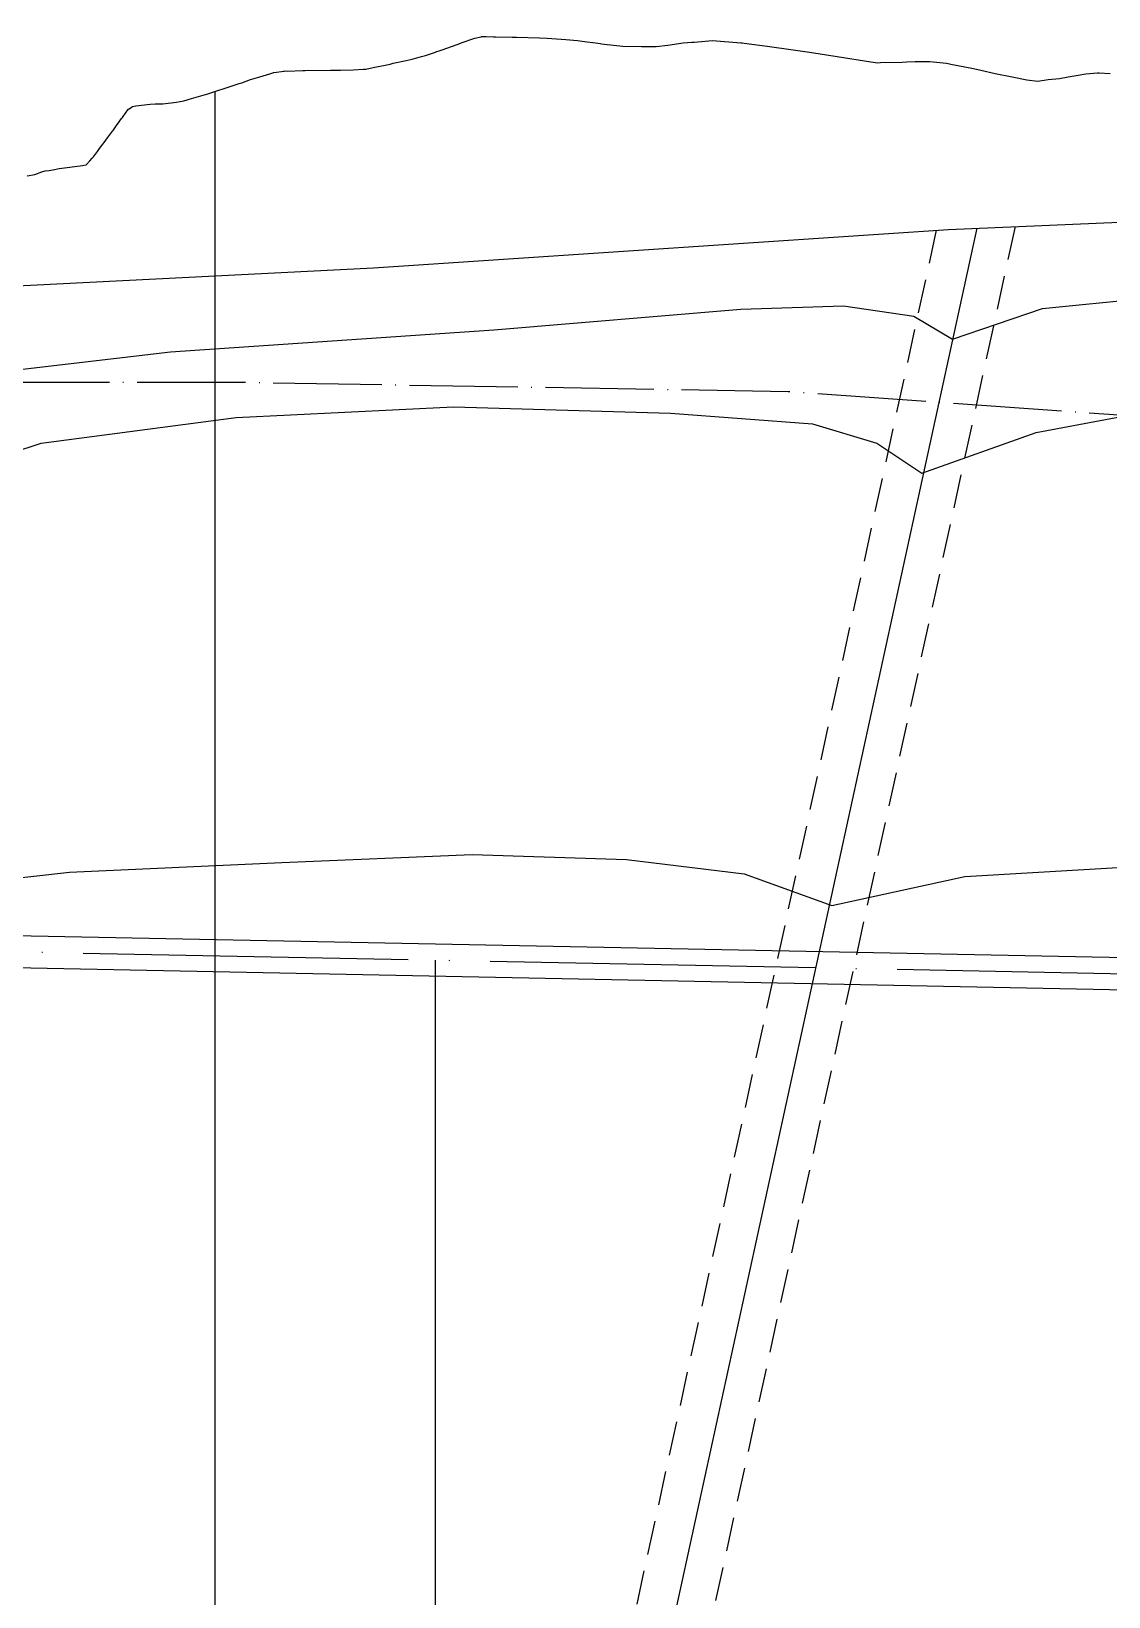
# Model space of a CAD drawing. Header units: inches. Extents: x 444671 to 463716, y 1783086 to 1794968.
# Drawn here: x 450345.3 to 450504.4, y 1787431.1 to 1787662.1 of the extents above; entities that cross this region are included whole.
import ezdxf

# ---------------------------------------------------------------- set-up
doc = ezdxf.new("R2010")
doc.units = ezdxf.units.IN
doc.header["$MEASUREMENT"] = 0
for name, pattern in [('ACAD_ISO04W100', [30, 24, -3, 0, -3]), ('DASHED', [0.75, 0.5, -0.25]), ('HIDDEN', [0.375, 0.25, -0.125]), ('NG', [1.8, 0.8, -0.1, 0, -0.1, 0.8])]:
    doc.linetypes.add(name, pattern=pattern)
for name, color, linetype in [('4', 4, 'Continuous'), ('Dchat', 33, 'Continuous'), ('Dong', 252, 'HIDDEN'), ('Text', 3, 'Continuous'), ('Tim', 1, 'ACAD_ISO04W100')]:
    doc.layers.add(name, color=color, linetype=linetype)
for name, color, linetype, lineweight in [('DIACHAT', 33, 'Continuous', 25), ('doi', 33, 'Continuous', 25), ('Dut gay', 1, 'Continuous', 25)]:
    doc.layers.add(name, color=color, linetype=linetype, lineweight=lineweight)
doc.linetypes.add('_lA1', pattern='A,2,-0.2,["x",Standard,S=0.1,R=0,X=-0.1,Y=-0.05],-0.1', length=2.3)
doc.linetypes.add('_lA2', pattern='A,2,-0.2,["xx",Standard,S=0.1,R=0,X=-0.1,Y=-0.05],-0.18', length=2.38)
doc.linetypes.add('_lB', pattern='A,2,-0.2,["xxx",Standard,S=0.1,R=0,X=-0.1,Y=-0.05],-0.26', length=2.46)
doc.linetypes.add('_llA', pattern='A,2,-0.2,["xxxx",Standard,S=0.1,R=0,X=-0.1,Y=-0.05],-0.34', length=2.54)
doc.linetypes.add('NEN_DA1', pattern='A,1.5,-0.15,["Y",Standard,S=0.2,R=0,X=-0.15,Y=-0.2],-0.005', length=1.655)

msp = doc.modelspace()

# ---------------------------------------------------------------- linework, layer by layer
at = {"layer": '4', "linetype": 'NEN_DA1', "ltscale": 20}
for p, q in [((451942.5228, 1787496.6281), (449992.5228, 1787535.6281)), ((449992.4648, 1787530.9284), (451942.4648, 1787491.9284))]:
    msp.add_line(p, q, dxfattribs=at)
at = {"layer": 'Dchat', "linetype": '_lA1', "ltscale": 70, "flags": 128}
msp.add_lwpolyline([(449894.6743, 1787610.7555), (449907.5031, 1787613.6246), (449919.7533, 1787616.2018), (449931.489, 1787618.1674), (449938.5605, 1787618.9057), (449943.238, 1787618.9057), (449952.1987, 1787619.1678), (449958.6925, 1787618.6686), (449968.5376, 1787617.8075), (449969.8649, 1787618.2394), (449981.483, 1787618.6025), (449992.3783, 1787618.0581), (449999.8235, 1787617.5137), (450010.9004, 1787616.2435), (450019.7531, 1787614.3254), (450022.5491, 1787613.4876), (450033.4475, 1787609.8597), (450039.1237, 1787610.3132), (450045.5519, 1787612.2885), (450069.5428, 1787615.7561), (450081.5537, 1787616.3276), (450087.56, 1787616.0347), (450092.637, 1787615.2336), (450099.9811, 1787616.6197), (450107.2457, 1787617.0468), (450117.2879, 1787616.4062), (450127.4231, 1787614.4529), (450133.5066, 1787612.8221), (450140.3508, 1787611.4908), (450146.0443, 1787611.1122), (450158.7375, 1787610.5951), (450168.2672, 1787611.3789), (450185.3731, 1787615.0661), (450197.9299, 1787617.5741), (450213.1774, 1787618.4699), (450224.7065, 1787620.2928), (450255.2016, 1787624.0548), (450275.8904, 1787625.8463), (450293.1111, 1787626.742), (450303.918, 1787625.8385), (450312.0404, 1787624.9572), (450334.4369, 1787624.0781), (450395.8781, 1787627.1719), (450480.7664, 1787632.8508), (450567.0581, 1787636.4616), (450622.8198, 1787636.4616), (450653.8455, 1787633.742), (450666.3168, 1787632.1032), (450676.3437, 1787630.5427), (450688.5075, 1787628.6537), (450698.108, 1787627.2978), (450701.1874, 1787626.6854), (450705.7387, 1787625.7301), (450710.715, 1787625.4926), (450720.2207, 1787624.6897), (450729.4081, 1787623.8222), (450743.3057, 1787622.427), (450762.379, 1787619.4194), (450802.2927, 1787613.2193), (450833.1268, 1787606.2577), (450859.1317, 1787601.9293), (450868.2989, 1787600.6509), (450912.5756, 1787600.8325), (450978.5794, 1787600.8325), (451016.3981, 1787601.8527), (451053.0961, 1787599.7775), (451083.5197, 1787595.6577), (451112.912, 1787595.1428), (451143.1284, 1787598.5564), (451147.2311, 1787599.5381), (451172.2709, 1787609.0994), (451193.1312, 1787614.0844), (451217.1659, 1787618.1629), (451246.1889, 1787619.9756), (451263.4213, 1787619.9756), (451283.8281, 1787621.3351), (451303.4864, 1787622.956), (451323.2833, 1787623.9963), (451338.538, 1787625.5438), (451347.3357, 1787626.2218), (451356.6894, 1787626.8895), (451368.0475, 1787626.4444), (451374.506, 1787627.112), (451386.1028, 1787626.7028), (451406.3761, 1787625.361), (451433.2134, 1787623.3927), (451468.9774, 1787619.9408), (451497.0457, 1787616.7422), (451526.1651, 1787612.5508), (451542.6614, 1787609.3522), (451555.7273, 1787605.883), (451574.348, 1787602.8733), (451588.5234, 1787598.6879), (451608.2638, 1787589.5302), (451624.5454, 1787579.5254), (451636.0104, 1787571.6339), (451646.2015, 1787571.6339), (451652.5398, 1787573.2816), (451670.6891, 1787575.7657), (451688.3411, 1787577.0078), (451709.2251, 1787576.511), (451728.8661, 1787574.2752), (451743.7833, 1787571.2943), (451760.1922, 1787569.3069), (451779.6598, 1787568.0653), (451800.0466, 1787569.3074), (451815.0095, 1787571.5455), (451832.1643, 1787576.0169), (451850.3135, 1787580.7368), (451866.7224, 1787583.9662), (451878.6562, 1787584.463), (451895.5623, 1787582.7241), (451914.4574, 1787578.5011), (451926.8884, 1787575.2717), (451940.6173, 1787573.6947), (451948.8372, 1787573.6445), (451963.0415, 1787576.643), (451978.4936, 1787578.3862), (451992.4504, 1787577.6391), (452011.9254, 1787574.4023), (452028.6237, 1787571.414), (452043.8266, 1787569.1728), (452053.7958, 1787567.6786), (452055.8455, 1787567.8461), (452060.8797, 1787569.6674), (452068.7783, 1787574.0037), (452076.1015, 1787577.9163), (452085.3179, 1787582.2866), (452093.9095, 1787584.7839), (452101.4459, 1787586.6521), (452112.7203, 1787587.8379), (452128.3461, 1787587.245), (452140.2835, 1787585.628), (452148.5187, 1787584.9608), (452155.6409, 1787586.0728), (452162.9858, 1787589.1862), (452173.4467, 1787594.7459), (452187.5164, 1787603.2154), (452196.8725, 1787609.2094), (452203.0422, 1787612.7321), (452211.0849, 1787616.5849), (452222.2124, 1787619.4471), (452231.7402, 1787620.4292), (452245.8681, 1787620.586), (452258.8972, 1787619.6449), (452283.8978, 1787617.2904), (452298.1827, 1787613.9966), (452309.0141, 1787611.9576), (452315.495, 1787611.9567), (452328.2101, 1787613.5252), (452337.6287, 1787617.2896), (452342.338, 1787618.2306), (452349.0881, 1787617.9169), (452359.2915, 1787615.2505), (452365.4492, 1787611.6389), (452370.1585, 1787608.1883), (452374.24, 1787606.4629), (452379.7341, 1787606.1492), (452390.793, 1787607.0595), (452402.518, 1787608.5015), (452419.0616, 1787611.5252)], dxfattribs=at)
at = {"layer": 'Dchat', "linetype": '_lA2', "ltscale": 70, "flags": 128}
msp.add_lwpolyline([(449894.6743, 1787607.4586), (449901.4435, 1787609.1542), (449909.6077, 1787611.3712), (449921.0555, 1787614.0316), (449931.527, 1787615.7166), (449938.2714, 1787616.5147), (449943.238, 1787617.0896), (449945.9962, 1787616.8733), (449950.0526, 1787616.5985), (449955.0028, 1787615.8427), (449959.3343, 1787614.3999), (449962.6344, 1787612.6135), (449965.4624, 1787610.0105), (449968.9941, 1787611.1609), (449974.9945, 1787612.5149), (449985.5034, 1787613.9058), (449988.3827, 1787614.1781), (450001.807, 1787613.4193), (450027.6425, 1787608.3602), (450038.3283, 1787607.6014), (450051.246, 1787609.1191), (450065.7016, 1787612.1641), (450075.8331, 1787613.6818), (450082.6719, 1787613.6818), (450090.7772, 1787611.1523), (450101.2254, 1787613.9348), (450114.6497, 1787613.4288), (450128.8339, 1787610.8993), (450146.2013, 1787609.8728), (450164.251, 1787609.1926), (450179.4796, 1787609.768), (450201.079, 1787612.689), (450226.2783, 1787614.7113), (450261.8273, 1787618.0817), (450283.553, 1787618.9835), (450296.0167, 1787618.2416), (450311.9648, 1787615.7185), (450321.6309, 1787612.3882), (450329.5261, 1787608.4459), (450342.8337, 1787612.0779), (450365.8875, 1787614.7587), (450413.6619, 1787618.0385), (450450.1162, 1787621.0635), (450465.2749, 1787621.5681), (450475.6771, 1787620.0549), (450481.3582, 1787616.6494), (450494.6433, 1787621.1656), (450517.0835, 1787623.435), (450574.002, 1787626.5562), (450625.6998, 1787625.4215), (450668.4239, 1787620.8967), (450677.8774, 1787620.2527), (450685.2674, 1787619.5341), (450690.7262, 1787618.5571), (450698.108, 1787616.6978), (450700.4957, 1787615.7715), (450703.2523, 1787613.8847), (450711.0279, 1787614.4696), (450719.7705, 1787614.2456), (450729.8582, 1787613.3496), (450745.9984, 1787611.3334), (450768.4154, 1787607.0771), (450791.2807, 1787601.9247), (450813.2903, 1787596.2681), (450821.9343, 1787594.4217), (450868.2989, 1787587.8619), (450958.2438, 1787584.1432), (450991.4284, 1787580.8949), (451003.5399, 1787578.0726), (451011.6142, 1787574.0408), (451025.0234, 1787577.2837), (451043.1906, 1787578.4932), (451089.7023, 1787578.077), (451123.0931, 1787579.7305), (451140.949, 1787583.2863), (451162.3354, 1787589.1149), (451187.2215, 1787594.9436), (451209.3856, 1787598.8294), (451231.9386, 1787601.938), (451265.4922, 1787605.8536), (451287.6563, 1787608.5736), (451309.956, 1787610.4329), (451323.3384, 1787610.8341), (451338.538, 1787610.5784), (451343.6982, 1787610.009), (451349.5067, 1787608.9536), (451355.4472, 1787606.9748), (451359.1175, 1787605.3959), (451371.0811, 1787607.3811), (451384.4033, 1787608.0468), (451406.0519, 1787607.714), (451437.026, 1787606.0498), (451454.3448, 1787604.3857), (451477.7303, 1787602.7294), (451510.0366, 1787599.0683), (451537.6801, 1787594.076), (451556.2139, 1787590.0359), (451568.3349, 1787586.4077), (451592.026, 1787579.1859), (451605.9134, 1787571.7698), (451619.6437, 1787564.6466), (451626.203, 1787558.8871), (451629.3832, 1787554.5179), (451636.6106, 1787561.1724), (451643.3772, 1787566.2038), (451648.098, 1787568.0906), (451656.5025, 1787569.998), (451671.6092, 1787571.4131), (451690.6937, 1787571.4788), (451717.1506, 1787568.5665), (451734.8632, 1787565.8782), (451752.5759, 1787561.3977), (451767.8222, 1787555.1249), (451784.6311, 1787560.8373), (451803.8633, 1787565.8417), (451823.4379, 1787568.6357), (451852.2005, 1787574.623), (451871.5753, 1787576.8183), (451886.1944, 1787576.4155), (451904.3707, 1787573.4218), (451920.35, 1787569.6299), (451940.6173, 1787565.6947), (451951.5792, 1787564.2432), (451963.7633, 1787564.6423), (451985.7348, 1787566.8377), (451993.3826, 1787567.0361), (452011.1595, 1787565.2399), (452040.5214, 1787558.2548), (452059.297, 1787551.4692), (452069.3575, 1787560.8511), (452080.7427, 1787569.0337), (452088.7323, 1787573.2248), (452100.7167, 1787576.6176), (452111.1032, 1787577.0168), (452118.1646, 1787576.4248), (452132.7457, 1787574.429), (452148.1257, 1787570.8366), (452157.7132, 1787567.2443), (452167.3565, 1787579.4439), (452181.538, 1787592.6159), (452195.9193, 1787601.7964), (452208.7027, 1787607.7836), (452222.0853, 1787610.9769), (452237.1229, 1787612.7701), (452263.2889, 1787612.1713), (452276.727, 1787610.5725), (452296.701, 1787606.7805), (452317.8735, 1787603.9865), (452331.7032, 1787602.3891), (452345.0858, 1787601.7904), (452357.6695, 1787601.3912), (452364.533, 1787600.2451), (452374.7168, 1787596.3923), (452382.4769, 1787598.9666), (452388.6153, 1787600.8348), (452401.3208, 1787602.7093), (452418.7207, 1787604.9759)], dxfattribs=at)
at = {"layer": 'Dchat', "linetype": '_lB', "ltscale": 70, "flags": 128}
msp.add_lwpolyline([(449894.6743, 1787574.4494), (449902.7976, 1787575.2082), (449914.4146, 1787575.9899), (449925.0574, 1787576.5217), (449933.4642, 1787576.4495), (449943.238, 1787575.6896), (449945.0682, 1787575.2553), (449946.5927, 1787574.57), (449948.5876, 1787573.4852), (449950.7604, 1787572.1245), (449961.282, 1787574.5524), (449970.4031, 1787575.9028), (449985.2671, 1787576.9155), (449998.2125, 1787577.0703), (450010.6601, 1787577.5687), (450026.5075, 1787579.5483), (450040.7042, 1787580.868), (450054.2406, 1787581.5278), (450064.863, 1787581.5933), (450072.8118, 1787580.8175), (450076.0097, 1787579.6339), (450079.0927, 1787576.2732), (450083.3529, 1787580.2849), (450087.2022, 1787583.3622), (450096.4423, 1787589.4315), (450112.9861, 1787594.1974), (450130.8986, 1787596.844), (450146.0443, 1787598.1507), (450196.94, 1787600.9648), (450253.6714, 1787605.7125), (450284.8509, 1787607.2891), (450302.0094, 1787604.1222), (450312.1513, 1787601.2736), (450324.5118, 1787593.9937), (450346.7805, 1787601.2907), (450375.6216, 1787605.0889), (450407.7075, 1787606.6697), (450439.7179, 1787605.7202), (450460.6836, 1787604.1368), (450470.1917, 1787601.2881), (450476.8473, 1787596.8569), (450493.719, 1787602.8878), (450524.1818, 1787608.5842), (450558.4108, 1787611.7494), (450577.2432, 1787611.4606), (450592.0536, 1787611.8044), (450615.6756, 1787611.8577), (450634.1027, 1787611.4392), (450650.017, 1787610.8114), (450665.5125, 1787609.5559), (450677.7752, 1787607.9008), (450685.1124, 1787606.4344), (450691.5691, 1787604.528), (450698.108, 1787602.2978), (450699.3811, 1787601.7101), (450700.4915, 1787600.7315), (450705.8886, 1787602.2194), (450712.3779, 1787603.3543), (450723.8963, 1787602.3815), (450732.1701, 1787600.9225), (450754.535, 1787596.6356), (450780.7391, 1787590.4132), (450810.3159, 1787584.4501), (450830.4347, 1787579.8861), (450843.0579, 1787576.7423), (450869.0827, 1787572.0421), (450920.1994, 1787568.888), (450973.7615, 1787564.1403), (450991.8268, 1787559.7091), (451006.4058, 1787551.4797), (451039.339, 1787556.9805), (451099.1764, 1787560.0191), (451101.4782, 1787560.1924), (451145.7797, 1787560.9091), (451163.7961, 1787560.1484), (451190.8725, 1787557.6179), (451225.8178, 1787551.3723), (451253.0654, 1787542.6906), (451281.8925, 1787530.0628), (451301.3815, 1787517.7095), (451316.5341, 1787506.5531), (451325.7884, 1787508.9561), (451332.9296, 1787510.5581), (451338.538, 1787511.7438), (451347.5831, 1787513.8728), (451357.1024, 1787515.9421), (451375.8632, 1787521.2046), (451407.2038, 1787529.3779), (451454.3967, 1787539.3995), (451488.6115, 1787545.2946), (451522.4395, 1787550.8258), (451541.5602, 1787554.2998), (451561.8397, 1787554.5894), (451577.1941, 1787553.7208), (451589.9412, 1787552.2733), (451604.186, 1787549.0905), (451621.4378, 1787541.3606)], dxfattribs=at)
at = {"layer": 'Dchat', "linetype": '_llA', "ltscale": 70, "flags": 128}
msp.add_lwpolyline([(449894.6743, 1787541.528), (449905.8216, 1787541.2584), (449914.9373, 1787540.8207), (449922.2429, 1787540.0825), (449927.1679, 1787539.2622), (449930.7797, 1787538.4419), (449936.9659, 1787536.5772), (449939.9677, 1787538.5444), (449943.238, 1787540.5896), (449949.3359, 1787543.3272), (449960.1094, 1787546.3276), (449972.4897, 1787548.715), (449981.6736, 1787549.7739), (449989.9693, 1787550.5918), (450007.9759, 1787549.8483), (450029.492, 1787546.8105), (450048.0852, 1787540.7085), (450063.5207, 1787532.5297), (450084.3962, 1787539.7599), (450112.5287, 1787543.9023), (450139.7727, 1787545.6776), (450159.9096, 1787546.2694), (450191.8917, 1787545.3817), (450223.8739, 1787543.0146), (450239.9605, 1787543.0097), (450268.389, 1787544.785), (450276.9726, 1787544.9904), (450284.0257, 1787543.6922), (450292.0068, 1787539.9831), (450299.0599, 1787535.3467), (450302.7721, 1787530.5248), (450321.1009, 1787534.6738), (450351.0122, 1787537.9946), (450382.3478, 1787539.4177), (450410.4248, 1787540.5912), (450433.2216, 1787539.8867), (450450.613, 1787537.7733), (450463.5391, 1787533.0768), (450483.1962, 1787537.3609), (450528.4287, 1787540.037), (450578.1251, 1787539.145), (450599.3964, 1787538.1913), (450609.7781, 1787537.0508), (450621.0841, 1787535.4368), (450636.6962, 1787532.9544), (450651.7505, 1787529.4313), (450663.8097, 1787525.3768), (450673.5021, 1787521.6602), (450682.982, 1787517.2705), (450686.5443, 1787519.3279), (450694.1016, 1787521.8972), (450709.4613, 1787525.9121), (450719.8595, 1787527.8347), (450755.0793, 1787533.0658), (450801.7219, 1787536.8702), (450832.6583, 1787536.3947), (450863.7834, 1787533.9911), (450910.9019, 1787525.4311), (450949.9294, 1787517.8223), (450977.5342, 1787509.2623), (450995.9314, 1787500.5055)], dxfattribs=at)
at = {"layer": 'DIACHAT', "color": 3, "linetype": 'ByBlock', "ltscale": 10}
msp.add_lwpolyline([(450344.7479, 1787640.7571), (450345.8655, 1787640.9527), (450346.9083, 1787641.3548), (450347.3897, 1787641.4904), (450347.9679, 1787641.5569), (450348.7752, 1787641.6995), (450349.2328, 1787641.7665), (450349.4555, 1787641.811), (450349.8449, 1787641.8956), (450352.5595, 1787642.2382), (450352.9103, 1787642.2884), (450353.4602, 1787642.3548), (450353.9675, 1787642.9368), (450354.3411, 1787643.3548), (450354.5115, 1787643.5581), (450355.1142, 1787644.3548), (450355.3313, 1787644.6435), (450355.8523, 1787645.3548), (450356.0862, 1787645.6542), (450356.5955, 1787646.3548), (450356.7632, 1787646.5691), (450357.3285, 1787647.3548), (450357.4114, 1787647.4601), (450357.8213, 1787648.0404), (450358.0208, 1787648.3123), (450358.0547, 1787648.3548), (450358.6903, 1787649.2056), (450358.7984, 1787649.3548), (450359.3709, 1787650.1443), (450359.5207, 1787650.3548), (450359.6779, 1787650.5652), (450359.7042, 1787650.5841), (450359.82, 1787650.6216), (450360.1577, 1787650.9008), (450360.3055, 1787650.9712), (450360.7989, 1787651.0628), (450362.8859, 1787651.3404), (450362.9056, 1787651.3418), (450363.6541, 1787651.3548), (450364.7481, 1787651.3745), (450364.7899, 1787651.3749), (450366.802, 1787651.6208), (450367.8571, 1787651.8093), (450369.0237, 1787652.1364), (450369.7032, 1787652.3548), (450371.4327, 1787652.8664), (450372.8946, 1787653.3548), (450373.8274, 1787653.6545), (450376.0199, 1787654.3548), (450376.4366, 1787654.4828), (450377.7262, 1787654.9681), (450379.0983, 1787655.3548), (450380.5882, 1787655.8048), (450381.1453, 1787655.9817), (450382.6709, 1787656.2066), (450382.7091, 1787656.2165), (450383.1047, 1787656.2114), (450385.4647, 1787656.2742), (450385.8046, 1787656.2754), (450389.5259, 1787656.3319), (450389.6067, 1787656.3341), (450390.9844, 1787656.3548), (450392.8589, 1787656.3821), (450394.401, 1787656.4687), (450394.7302, 1787656.4983), (450395.8452, 1787656.7314), (450397.8212, 1787657.1243), (450398.3162, 1787657.2418), (450398.8001, 1787657.3548), (450400.7119, 1787657.7634), (450401.5801, 1787657.979), (450402.9839, 1787658.3548), (450403.5779, 1787658.5227), (450405.032, 1787659.017), (450405.0576, 1787659.0252), (450405.697, 1787659.232), (450406.0271, 1787659.3548), (450408.7898, 1787660.3466), (450408.8114, 1787660.3548), (450410.8429, 1787661.0664), (450411.7611, 1787661.2805), (450411.8259, 1787661.2998), (450412.5005, 1787661.3244), (450412.5091, 1787661.3256), (450413.6076, 1787661.2658), (450413.8786, 1787661.2627), (450416.3717, 1787661.211), (450416.9983, 1787661.2045), (450420.3967, 1787661.1111), (450421.5286, 1787661.0693), (450424.283, 1787660.8754), (450426.0105, 1787660.7087), (450427.0542, 1787660.5811), (450428.6776, 1787660.3548), (450429.3458, 1787660.2628), (450429.5251, 1787660.245), (450429.5275, 1787660.245), (450429.9116, 1787660.198), (450432.6851, 1787659.881), (450435.4311, 1787659.8097), (450437.5938, 1787659.8402), (450439.3159, 1787660.0267), (450441.5904, 1787660.3548), (450442.8806, 1787660.4864), (450443.2113, 1787660.4576), (450445.9246, 1787660.6933), (450450.1158, 1787660.3548), (450450.2974, 1787660.3548), (450450.5984, 1787660.3146), (450454.0206, 1787659.8647), (450454.023, 1787659.8647), (450457.8634, 1787659.3548), (450460.2343, 1787659.0043), (450464.3573, 1787658.3548), (450469.3294, 1787657.5523), (450470.3481, 1787657.4423), (450470.7362, 1787657.4615), (450473.9223, 1787657.5273), (450474.6458, 1787657.585), (450475.8479, 1787657.6135), (450477.0932, 1787657.6044), (450478.022, 1787657.6254), (450478.5161, 1787657.564), (450478.5186, 1787657.564), (450480.4645, 1787657.3548), (450480.7101, 1787657.337), (450481.1401, 1787657.2418), (450484.4569, 1787656.6026), (450485.5336, 1787656.3548), (450487.6908, 1787655.8415), (450490.1958, 1787655.3548), (450492.3534, 1787654.8908), (450493.945, 1787654.7016), (450495.501, 1787654.9369), (450497.1575, 1787655.116), (450498.4627, 1787655.3548), (450499.8997, 1787655.6203), (450501.0462, 1787655.7793), (450502.7845, 1787655.9545), (450503.0116, 1787655.9356), (450503.0141, 1787655.9356), (450504.6545, 1787655.8517)], dxfattribs=at)
msp.add_lwpolyline([(450344.7479, 1787640.7571), (450345.8655, 1787640.9527), (450346.9083, 1787641.3548), (450347.3897, 1787641.4904), (450347.9679, 1787641.5569), (450348.7752, 1787641.6995), (450349.2328, 1787641.7665), (450349.4555, 1787641.811), (450349.8449, 1787641.8956), (450352.5595, 1787642.2382), (450352.9103, 1787642.2884), (450353.4602, 1787642.3548), (450353.9675, 1787642.9368), (450354.3411, 1787643.3548), (450354.5115, 1787643.5581), (450355.1142, 1787644.3548), (450355.3313, 1787644.6435), (450355.8523, 1787645.3548), (450356.0862, 1787645.6542), (450356.5955, 1787646.3548), (450356.7632, 1787646.5691), (450357.3285, 1787647.3548), (450357.4114, 1787647.4601), (450357.8213, 1787648.0404), (450358.0208, 1787648.3123), (450358.0547, 1787648.3548), (450358.6903, 1787649.2056), (450358.7984, 1787649.3548), (450359.3709, 1787650.1443), (450359.5207, 1787650.3548), (450359.6779, 1787650.5652), (450359.7042, 1787650.5841), (450359.82, 1787650.6216), (450360.1577, 1787650.9008), (450360.3055, 1787650.9712), (450360.7989, 1787651.0628), (450362.8859, 1787651.3404), (450362.9056, 1787651.3418), (450363.6541, 1787651.3548), (450364.7481, 1787651.3745), (450364.7899, 1787651.3749), (450366.802, 1787651.6208), (450367.8571, 1787651.8093), (450369.0237, 1787652.1364), (450369.7032, 1787652.3548), (450371.4327, 1787652.8664), (450372.8946, 1787653.3548), (450373.8274, 1787653.6545), (450376.0199, 1787654.3548), (450376.4366, 1787654.4828), (450377.7262, 1787654.9681), (450379.0983, 1787655.3548), (450380.5882, 1787655.8048), (450381.1453, 1787655.9817), (450382.6709, 1787656.2066), (450382.7091, 1787656.2165), (450383.1047, 1787656.2114), (450385.4647, 1787656.2742), (450385.8046, 1787656.2754), (450389.5259, 1787656.3319), (450389.6067, 1787656.3341), (450390.9844, 1787656.3548), (450392.8589, 1787656.3821), (450394.401, 1787656.4687), (450394.7302, 1787656.4983), (450395.8452, 1787656.7314), (450397.8212, 1787657.1243), (450398.3162, 1787657.2418), (450398.8001, 1787657.3548), (450400.7119, 1787657.7634), (450401.5801, 1787657.979), (450402.9839, 1787658.3548), (450403.5779, 1787658.5227), (450405.032, 1787659.017), (450405.0576, 1787659.0252), (450405.697, 1787659.232), (450406.0271, 1787659.3548), (450408.7898, 1787660.3466), (450408.8114, 1787660.3548), (450410.8429, 1787661.0664), (450411.7611, 1787661.2805), (450411.8259, 1787661.2998), (450412.5005, 1787661.3244), (450412.5091, 1787661.3256), (450413.6076, 1787661.2658), (450413.8786, 1787661.2627), (450416.3717, 1787661.211), (450416.9983, 1787661.2045), (450420.3967, 1787661.1111), (450421.5286, 1787661.0693), (450424.283, 1787660.8754), (450426.0105, 1787660.7087), (450427.0542, 1787660.5811), (450428.6776, 1787660.3548), (450429.3458, 1787660.2628), (450429.5251, 1787660.245), (450429.5275, 1787660.245), (450429.9116, 1787660.198), (450432.6851, 1787659.881), (450435.4311, 1787659.8097), (450437.5938, 1787659.8402), (450439.3159, 1787660.0267), (450441.5904, 1787660.3548), (450442.8806, 1787660.4864), (450443.2113, 1787660.4576), (450445.9246, 1787660.6933), (450450.1158, 1787660.3548), (450450.2974, 1787660.3548), (450450.5984, 1787660.3146), (450454.0206, 1787659.8647), (450454.023, 1787659.8647), (450457.8634, 1787659.3548), (450460.2343, 1787659.0043), (450464.3573, 1787658.3548), (450469.3294, 1787657.5523), (450470.3481, 1787657.4423), (450470.7362, 1787657.4615), (450473.9223, 1787657.5273), (450474.6458, 1787657.585), (450475.8479, 1787657.6135), (450477.0932, 1787657.6044), (450478.022, 1787657.6254), (450478.5161, 1787657.564), (450478.5186, 1787657.564), (450480.4645, 1787657.3548), (450480.7101, 1787657.337), (450481.1401, 1787657.2418), (450484.4569, 1787656.6026), (450485.5336, 1787656.3548), (450487.6908, 1787655.8415), (450490.1958, 1787655.3548), (450492.3534, 1787654.8908), (450493.945, 1787654.7016), (450495.501, 1787654.9369), (450497.1575, 1787655.116), (450498.4627, 1787655.3548), (450499.8997, 1787655.6203), (450501.0462, 1787655.7793), (450502.7845, 1787655.9545), (450503.0116, 1787655.9356), (450503.0141, 1787655.9356), (450504.6545, 1787655.8517)], dxfattribs=at)
at = {"layer": 'doi', "color": 4, "linetype": 'NG', "ltscale": 20, "flags": 128}
msp.add_lwpolyline([(450040.3499, 1787613.3425), (450065.0817, 1787616.1325), (450089.0041, 1787618.8299), (450105.5922, 1787619.5502), (450128.4308, 1787617.3894), (450146.151, 1787615.6341), (450167.5764, 1787611.322), (450205.0021, 1787611.8672), (450237.6975, 1787612.1073), (450283.9861, 1787611.3799), (450332.4445, 1787610.3039), (450375.5186, 1787610.3039), (450457.0938, 1787608.94), (450550.4493, 1787602.309), (450637.6105, 1787592.8045), (450743.5287, 1787580.1431), (450809.8254, 1787574.9704), (450848.4891, 1787573.8687), (450920.5911, 1787571.3316), (450967.3051, 1787570.8242), (451009.4492, 1787569.8094), (451054.3012, 1787570.8242), (451109.1394, 1787571.839), (451144.8412, 1787574.8895), (451179.8767, 1787578.9488), (451203.2337, 1787580.9784), (451231.1606, 1787581.9933), (451287.0143, 1787584.0229), (451314.4334, 1787583.0081), (451338.538, 1787581.4438), (451384.5982, 1787579.8799), (451431.1531, 1787577.3651), (451487.774, 1787574.8503), (451542.5075, 1787573.593), (451590.0955, 1787572.3282), (451646.3359, 1787573.08), (451733.4428, 1787567.6616), (451825.2156, 1787563.1937), (451916.9485, 1787567.0665), (451996.4831, 1787571.7023), (452105.5596, 1787581.9533), (452192.4272, 1787597.9591), (452250.3223, 1787602.5868), (452298.4983, 1787602.5773), (452347.3513, 1787603.4042), (452383.4879, 1787604.0854), (452418.2717, 1787607.0182), (452483.7423, 1787624.7609), (452535.1006, 1787643.3702), (452612.4175, 1787665.4425), (452731.1541, 1787704.9888), (452921.8466, 1787769.5356), (453024.0153, 1787802.6441), (453134.468, 1787833.9133), (453217.6926, 1787857.171), (453305.1343, 1787884.7614), (453345.6337, 1787890.2795), (453397.1782, 1787891.1992), (453570.5042, 1787899.5022), (453627.1938, 1787900.6504)], dxfattribs=at)
at = {"layer": 'Dong', "linetype": 'ByBlock'}
for p, q in [((450372.4938, 1787038.3548), (450372.4938, 1787653.2209)), ((450405.0318, 1787038.3548), (450405.0318, 1787525.0275))]:
    msp.add_line(p, q, dxfattribs=at)
at = {"layer": 'Dut gay', "linetype": 'DASHED', "ltscale": 10, "flags": 128}
for points in [[(450478.9702, 1787632.7306), (450349.3098, 1787038.3548)], [(450490.6144, 1787633.2629), (450360.8379, 1787038.3548)]]:
    msp.add_lwpolyline(points, dxfattribs=at)
at = {"layer": 'Dut gay'}
msp.add_lwpolyline([(450484.975, 1787633.0269), (450355.25, 1787038.3548)], dxfattribs=at)
at = {"layer": 'Text'}
msp.add_lwpolyline([(450344.7479, 1787640.7571), (450345.8655, 1787640.9527), (450346.9083, 1787641.3548), (450347.3897, 1787641.4904), (450347.9679, 1787641.5569), (450348.7752, 1787641.6995), (450349.2328, 1787641.7665), (450349.4555, 1787641.811), (450349.8449, 1787641.8956), (450352.5595, 1787642.2382), (450352.9103, 1787642.2884), (450353.4602, 1787642.3548), (450353.9675, 1787642.9368), (450354.3411, 1787643.3548), (450354.5115, 1787643.5581), (450355.1142, 1787644.3548), (450355.3313, 1787644.6435), (450355.8523, 1787645.3548), (450356.0862, 1787645.6542), (450356.5955, 1787646.3548), (450356.7632, 1787646.5691), (450357.3285, 1787647.3548), (450357.4114, 1787647.4601), (450357.8213, 1787648.0404), (450358.0208, 1787648.3123), (450358.0547, 1787648.3548), (450358.6903, 1787649.2056), (450358.7984, 1787649.3548), (450359.3709, 1787650.1443), (450359.5207, 1787650.3548), (450359.6779, 1787650.5652), (450359.7042, 1787650.5841), (450359.82, 1787650.6216), (450360.1577, 1787650.9008), (450360.3055, 1787650.9712), (450360.7989, 1787651.0628), (450362.8859, 1787651.3404), (450362.9056, 1787651.3418), (450363.6541, 1787651.3548), (450364.7481, 1787651.3745), (450364.7899, 1787651.3749), (450366.802, 1787651.6208), (450367.8571, 1787651.8093), (450369.0237, 1787652.1364), (450369.7032, 1787652.3548), (450371.4327, 1787652.8664), (450372.8946, 1787653.3548), (450373.8274, 1787653.6545), (450376.0199, 1787654.3548), (450376.4366, 1787654.4828), (450377.7262, 1787654.9681), (450379.0983, 1787655.3548), (450380.5882, 1787655.8048), (450381.1453, 1787655.9817), (450382.6709, 1787656.2066), (450382.7091, 1787656.2165), (450383.1047, 1787656.2114), (450385.4647, 1787656.2742), (450385.8046, 1787656.2754), (450389.5259, 1787656.3319), (450389.6067, 1787656.3341), (450390.9844, 1787656.3548), (450392.8589, 1787656.3821), (450394.401, 1787656.4687), (450394.7302, 1787656.4983), (450395.8452, 1787656.7314), (450397.8212, 1787657.1243), (450398.3162, 1787657.2418), (450398.8001, 1787657.3548), (450400.7119, 1787657.7634), (450401.5801, 1787657.979), (450402.9839, 1787658.3548), (450403.5779, 1787658.5227), (450405.032, 1787659.017), (450405.0576, 1787659.0252), (450405.697, 1787659.232), (450406.0271, 1787659.3548), (450408.7898, 1787660.3466), (450408.8114, 1787660.3548), (450410.8429, 1787661.0664), (450411.7611, 1787661.2805), (450411.8259, 1787661.2998), (450412.5005, 1787661.3244), (450412.5091, 1787661.3256), (450413.6076, 1787661.2658), (450413.8786, 1787661.2627), (450416.3717, 1787661.211), (450416.9983, 1787661.2045), (450420.3967, 1787661.1111), (450421.5286, 1787661.0693), (450424.283, 1787660.8754), (450426.0105, 1787660.7087), (450427.0542, 1787660.5811), (450428.6776, 1787660.3548), (450429.3458, 1787660.2628), (450429.5251, 1787660.245), (450429.5275, 1787660.245), (450429.9116, 1787660.198), (450432.6851, 1787659.881), (450435.4311, 1787659.8097), (450437.5938, 1787659.8402), (450439.3159, 1787660.0267), (450441.5904, 1787660.3548), (450442.8806, 1787660.4864), (450443.2113, 1787660.4576), (450445.9246, 1787660.6933), (450450.1158, 1787660.3548), (450450.2974, 1787660.3548), (450450.5984, 1787660.3146), (450454.0206, 1787659.8647), (450454.023, 1787659.8647), (450457.8634, 1787659.3548), (450460.2343, 1787659.0043), (450464.3573, 1787658.3548), (450469.3294, 1787657.5523), (450470.3481, 1787657.4423), (450470.7362, 1787657.4615), (450473.9223, 1787657.5273), (450474.6458, 1787657.585), (450475.8479, 1787657.6135), (450477.0932, 1787657.6044), (450478.022, 1787657.6254), (450478.5161, 1787657.564), (450478.5186, 1787657.564), (450480.4645, 1787657.3548), (450480.7101, 1787657.337), (450481.1401, 1787657.2418), (450484.4569, 1787656.6026), (450485.5336, 1787656.3548), (450487.6908, 1787655.8415), (450490.1958, 1787655.3548), (450492.3534, 1787654.8908), (450493.945, 1787654.7016), (450495.501, 1787654.9369), (450497.1575, 1787655.116), (450498.4627, 1787655.3548), (450499.8997, 1787655.6203), (450501.0462, 1787655.7793), (450502.7845, 1787655.9545), (450503.0116, 1787655.9356), (450503.0141, 1787655.9356), (450504.6545, 1787655.8517)], dxfattribs=at)
at = {"layer": 'Tim', "ltscale": 2}
msp.add_line((449992.4938, 1787533.2783), (451942.4938, 1787494.2783), dxfattribs=at)

doc.saveas('drawing.dxf')
